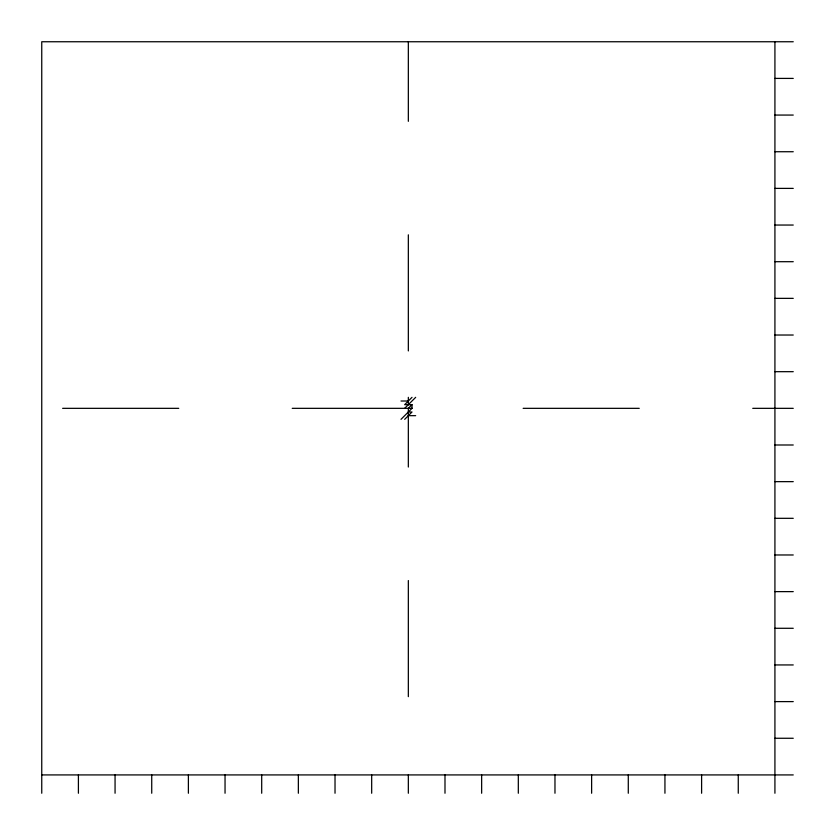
<?xml version="1.0" encoding="UTF-8"?>
<svg xmlns="http://www.w3.org/2000/svg" width="835" height="835" viewBox="0 0 835 835"><rect width="100%" height="100%" fill="white"/><g stroke="black" fill="none" stroke-linecap="round" stroke-linejoin="round"><path stroke-width="1.25" d="M411.999 397.335L404.672 404.672L411.999 404.672L411.999 408.336L401.009 419.337M404.672 408.336L415.663 397.335M411.999 404.672L408.336 408.336L408.336 467.036M404.672 419.337L411.999 411.999L408.336 411.999M793.25 41.75L41.75 41.75L41.75 793.25M774.922 78.407L793.25 78.407M774.922 115.063L793.25 115.063M774.922 151.73L793.25 151.73M774.922 188.386L793.25 188.386M774.922 225.043L793.25 225.043M774.922 261.699L793.25 261.699M774.922 298.356L793.25 298.356M774.922 335.023L793.25 335.023M774.922 371.679L793.25 371.679M401.009 401.009L408.336 401.009M62.625 408.336L178.732 408.336M292.229 408.336L412.25 408.336M523.138 408.336L639.245 408.336M752.742 408.336L793.25 408.336M408.336 415.663L415.663 415.663M774.922 444.992L793.25 444.992M774.922 481.649L793.25 481.649M774.922 518.316L793.25 518.316M774.922 554.972L793.25 554.972M774.922 591.629L793.25 591.629M774.922 628.285L793.25 628.285M774.922 664.942L793.25 664.942M774.922 701.609L793.25 701.609M774.922 738.265L793.25 738.265M41.75 774.922L793.25 774.922M774.922 41.75L774.922 793.25M738.265 774.922L738.265 793.25M701.609 774.922L701.609 793.25M664.942 774.922L664.942 793.25M628.285 774.922L628.285 793.25M591.629 774.922L591.629 793.25M554.972 774.922L554.972 793.25M518.316 774.922L518.316 793.25M481.649 774.922L481.649 793.25M444.992 774.922L444.992 793.25M408.336 41.75L408.336 121.325M408.336 234.823L408.336 350.93M408.336 397.335L408.336 404.672M408.336 580.544L408.336 696.651M408.336 774.922L408.336 793.25M371.679 774.922L371.679 793.25M335.023 774.922L335.023 793.25M298.356 774.922L298.356 793.25M261.699 774.922L261.699 793.25M225.043 774.922L225.043 793.25M188.386 774.922L188.386 793.25M151.73 774.922L151.73 793.25M115.063 774.922L115.063 793.25M78.407 774.922L78.407 793.25"/></g></svg>
